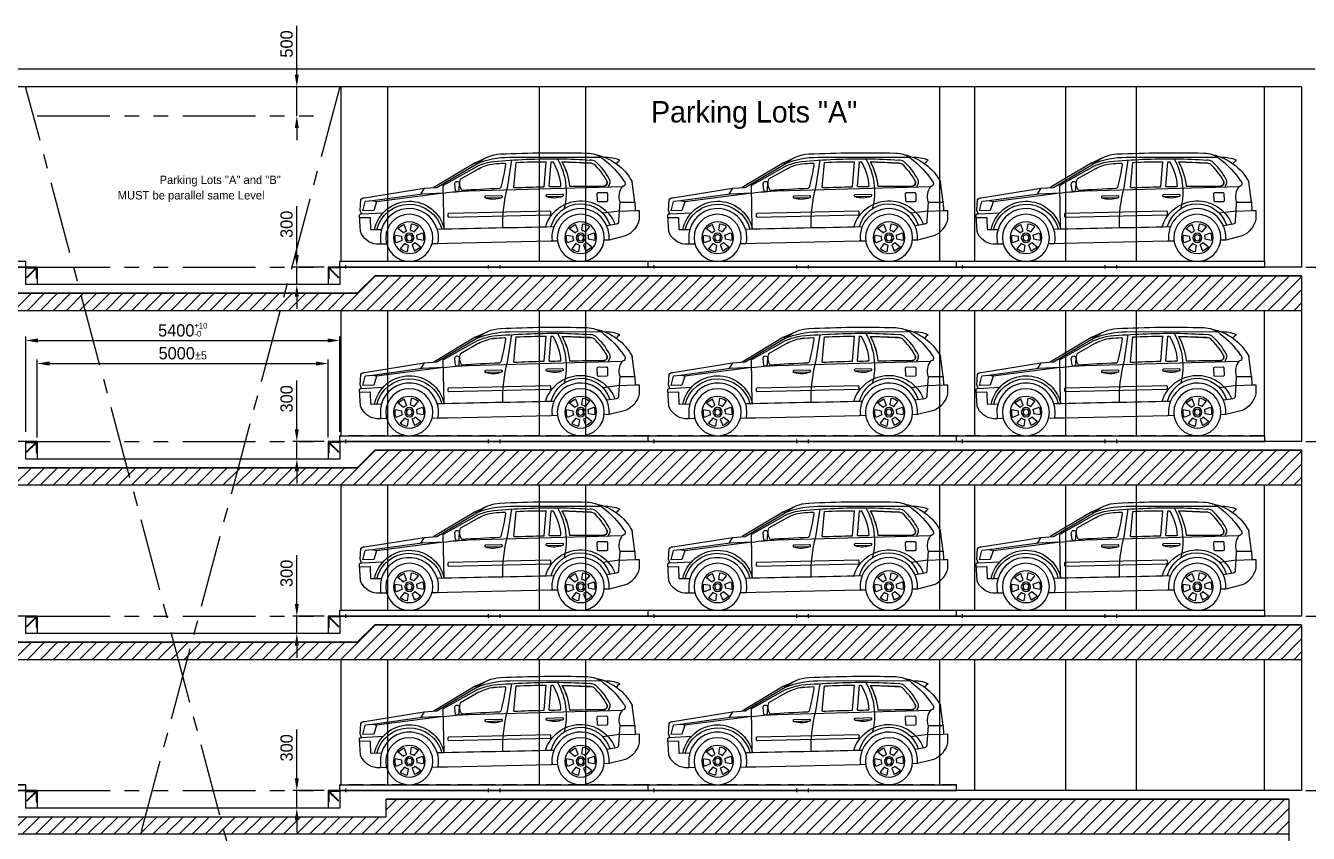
# Model space of a CAD drawing. Header units: millimetres. Extents: x -5 to 1510635, y -6 to 71285.
# Drawn here: x 111096 to 133146, y 24337 to 38222 of the extents above; entities that cross this region are included whole.
import ezdxf

# ---------------------------------------------------------------- set-up
doc = ezdxf.new("R2010")
doc.units = ezdxf.units.MM
doc.header["$LTSCALE"] = 1000
for name, pattern in [('CENTER', [2, 1.25, -0.25, 0.25, -0.25]), ('HIDDEN', [0.375, 0.25, -0.125]), ('PHANTOM', [2.5, 1.25, -0.25, 0.25, -0.25, 0.25, -0.25])]:
    doc.linetypes.add(name, pattern=pattern)
for name, color, linetype in [('1', 1, 'CENTER'), ('2', 42, 'Continuous'), ('3', 3, 'Continuous'), ('MP-1', 1, 'CENTER'), ('MP-2', 42, 'Continuous'), ('MP-3', 3, 'Continuous'), ('MP-4', 4, 'HIDDEN'), ('MP-5', 5, 'PHANTOM'), ('MP-7', 7, 'Continuous'), ('MP-8', 8, 'Continuous')]:
    doc.layers.add(name, color=color, linetype=linetype)
doc.layers.add('G-ANNO-TEXT', color=231, linetype='Continuous', lineweight=9)
doc.styles.add('GHD', font='OUTLINE', dxfattribs={"bigfont": 'GHD'})
doc.styles.add('ROMANS', font='ROMANS.shx')
doc.dimstyles.new('MPS2', dxfattribs={"dimscale": 100, "dimtxt": 3, "dimasz": 3, "dimexe": 1, "dimexo": 1, "dimgap": 1, "dimtad": 1, "dimzin": 12, "dimdsep": 46, "dimtxsty": 'Standard', "dimcen": 1, "dimclrd": 1, "dimclre": 1, "dimclrt": 7, "dimazin": 2, "dimtfac": 1, "dimtmove": 0, "dimatfit": 3, "dimfxl": 1, "dimarcsym": 0})
pattern_1 = [(45, (-816645.08, -299438.3), (-112.253202, 112.253202), [])]

# ---------------------------------------------------------------- blocks, each defined once
blk = doc.blocks.new('31231312')
at = {"layer": 'MP-1'}
for p, q in [((1253731, 253374), (1253731, 253312)), ((1256181, 253374), (1256181, 253312)), ((1256381, 253374), (1256381, 253312))]:
    blk.add_line(p, q, dxfattribs=at)
at = {"layer": 'MP-4'}
for p, q in [((1256281, 253436), (1253631, 253436)), ((1258931, 253436), (1256281, 253436))]:
    blk.add_line(p, q, dxfattribs=at)
at = {"layer": 'MP-7'}
for p, q in [((1253631, 253340), (1253631, 253440)), ((1253631, 253440), (1256281, 253440)), ((1253631, 253340), (1253631, 253440)), ((1256281, 253440), (1258931, 253440)), ((1258931, 253340), (1258931, 253440)), ((1253631, 253346), (1256281, 253346)), ((1253631, 253343), (1256281, 253343)), ((1253631, 253340), (1256281, 253340)), ((1256281, 253346), (1258931, 253346)), ((1256281, 253343), (1258931, 253343)), ((1256281, 253340), (1258931, 253340))]:
    blk.add_line(p, q, dxfattribs=at)
blk = doc.blocks.new('12444423367876')
at = {"layer": 'MP-3', "linetype": 'ByBlock'}
for p, q in [((-200, 0), (0, 0)), ((-200, 0), (-200, -3)), ((0, 0), (0, -200)), ((-188, -15), (-32, -15)), ((-25, -18), (-184, -177)), ((-184, -177), (-177, -184)), ((-18, -25), (-177, -184)), ((-15, -188), (-15, -32)), ((0, -200), (-3, -200))]:
    blk.add_line(p, q, dxfattribs=at)
for centre, radius, start, end in [((-188, -3), 12, 180, 270), ((-32, -32), 17, 0, 90), ((-3, -188), 12, 180, 270)]:
    blk.add_arc(centre, radius, start, end, dxfattribs=at)
blk = doc.blocks.new('suv3')
at = {"layer": 'MP-2', "linetype": 'ByBlock', "lineweight": -2}
for p, q in [((115671, -43595, 0), (115639, -43167, 0)), ((115759, -43597, 0), (115724, -43167, 0)), ((116281, -43612, 0), (116237, -43179, 0)), ((116944, -43184, 0), (116726, -43084, 0)), ((116881, -43288, 0), (117199, -43467, 0)), ((114200, -43860, 0), (114246, -43510, 0)), ((117060, -43668, 0), (114417, -43595, 0)), ((114464, -44015, 0), (114454, -43861, 0)), ((117487, -43706, 0), (118642, -43854, 0)), ((118642, -43854, 0), (118712, -43839, 0)), ((118642, -43854, 0), (118689, -44007, 0)), ((118712, -43839, 0), (118833, -43853, 0)), ((118873, -44011, 0), (118833, -43853, 0)), ((114464, -44015, 0), (114749, -44054, 0)), ((118900, -44063, 0), (118525, -44044, 0)), ((118689, -44007, 0), (118873, -44011, 0)), ((115048, -44373, 0), (114975, -44284, 0)), ((115109, -44346, 0), (115091, -44232, 0)), ((115176, -44353, 0), (115217, -44245, 0)), ((115230, -44392, 0), (115320, -44319, 0)), ((117597, -44324, 0), (115590, -44282, 0)), ((117994, -44373, 0), (117921, -44284, 0)), ((118055, -44346, 0), (118037, -44232, 0)), ((118122, -44353, 0), (118163, -44245, 0)), ((118176, -44392, 0), (118266, -44319, 0)), ((114642, -44514, 0), (114728, -44516, 0)), ((115002, -44494, 0), (114888, -44513, 0)), ((115009, -44428, 0), (114901, -44387, 0)), ((115251, -44519, 0), (115359, -44561, 0)), ((115258, -44453, 0), (115372, -44434, 0)), ((115530, -44531, 0), (115641, -44533, 0)), ((117948, -44494, 0), (117834, -44513, 0)), ((117955, -44428, 0), (117847, -44387, 0)), ((118197, -44519, 0), (118305, -44561, 0)), ((118203, -44453, 0), (118318, -44434, 0)), ((115030, -44555, 0), (114940, -44628, 0)), ((115084, -44594, 0), (115043, -44703, 0)), ((115151, -44601, 0), (115169, -44715, 0)), ((115212, -44574, 0), (115285, -44663, 0)), ((117585, -44577, 0), (117686, -44579, 0)), ((117976, -44555, 0), (117886, -44628, 0)), ((118030, -44594, 0), (117989, -44703, 0)), ((118096, -44601, 0), (118115, -44715, 0)), ((118158, -44574, 0), (118231, -44663, 0)), ((118465, -44582, 0), (118570, -44585, 0))]:
    blk.add_line(p, q, dxfattribs=at)
at = {"layer": 'MP-2', "linetype": 'ByBlock', "lineweight": -2, "elevation": 0}
for points in [[(116510, -43034, 0.01836), (115021, -43018, 0.080137), (114874, -43045, 0.084902), (114737, -43123, 0.076385), (114392, -43489, 0.72501), (114417, -43595, -0.236485), (114460, -43854, -0.168268), (114446, -43860), (114200, -43860), (114193, -44005), (114127, -44004), (114124, -44157, 0.23594), (114359, -44443), (114642, -44514, -0.869001), (115590, -44282, -0.866595)], [(114635, -43472, -0.094188), (114875, -43164, -0.12407), (114966, -43138, -0.12407)], [(114682, -43497, -0.092772), (114906, -43208, -0.115271), (114968, -43191, -82.989729)], [(114779, -43093), (116356, -43096, -0.100483), (116925, -43209, -0.098935)], [(116322, -43139), (116393, -43615, -0.075864), (116474, -44300)], [(117597, -44324, -0.809313), (118574, -44415), (118570, -44585), (118640, -44586, 0.277383), (118917, -44369), (118934, -44091, 0.46696), (118900, -44063), (118921, -44000), (118907, -43824, 0.35293), (118845, -43788), (117820, -43624), (117604, -43608), (116913, -43202, 0.171351), (116510, -43034)], [(117480, -44320), (117496, -43581, 0.276942), (117489, -43569), (116907, -43241)], [(117199, -43467, -0.243717), (117178, -43656, 1.818359)], [(117220, -43522), (117224, -43652, 0.383303), (117252, -43679, 0.240471), (117283, -43664), (117296, -43552, 0.732078), (117220, -43522, 0.79772)], [(114682, -44263), (114515, -44235, -0.509828), (114474, -44177), (114464, -44015), (114193, -44005)], [(118558, -44336), (118724, -44340, 0.414214), (118738, -44327), (118742, -44143, -0.414214), (118755, -44130), (118931, -44134)]]:
    blk.add_lwpolyline(points, format="xyb", dxfattribs=at)
at = {"layer": 'MP-2', "elevation": 0}
blk.add_lwpolyline([(114682, -43497, -0.092772), (114906, -43208, -0.115271), (114968, -43191), (115453, -43170, 0.106947), (115323, -43589), (114853, -43586), (114731, -43586, -0.559116), (114682, -43497, 0.266086)], format="xyb", dxfattribs=at)
at = {"layer": 'MP-2', "linetype": 'ByBlock', "lineweight": -2, "elevation": 0}
for points in [[(116913, -43202), (116944, -43184), (117657, -43612)], [(117820, -43624), (117882, -43725)], [(117487, -43706), (117858, -43722), (118712, -43839)]]:
    blk.add_lwpolyline(points, dxfattribs=at)
for points in [[(114685, -43700), (114834, -43704, -0.414214), (114852, -43723), (114849, -43833, -0.414214), (114830, -43851), (114682, -43848, -0.414214), (114664, -43829), (114666, -43718, -0.414214)], [(115444, -43764), (115708, -43770, 0.414214), (115721, -43757), (115721, -43743, 0.414214), (115708, -43730), (115445, -43724, 0.414214), (115431, -43737), (115431, -43750, 0.414214)], [(116496, -43787), (116760, -43793, 0.414214), (116773, -43780), (116774, -43767, 0.414214), (116761, -43753), (116497, -43747, 0.414214), (116483, -43760), (116483, -43774, 0.414214)], [(115662, -44018), (117398, -44057, -0.414214), (117416, -44076), (117415, -44100, -0.414214), (117396, -44118), (115661, -44079, -0.414214), (115643, -44060), (115643, -44036, -0.414214)], [(115590, -44282, -0.119938), (115623, -44513, 0.436161), (115641, -44533), (117419, -44573), (117585, -44577, -0.128137), (117597, -44324, 0.000172)]]:
    blk.add_lwpolyline(points, format="xyb", close=True, dxfattribs=at)
at = {"layer": 'MP-2', "linetype": 'ByBlock', "lineweight": -2}
for centre, radius in [((115130, -44474, 0), 404), ((118076, -44474, 0), 404), ((115130, -44474, 0), 273), ((118076, -44474, 0), 273), ((115130, -44474, 0), 79.9), ((115130, -44474, 0), 50.8), ((118076, -44474, 0), 79.9), ((118076, -44474, 0), 50.8)]:
    blk.add_circle(centre, radius, dxfattribs=at)
for centre, radius, start, end in [((115052, -43942, 0), 914, 101.1752, 151.8013), ((114695, -43685, 0), 597, 87.313, 112.9815), ((115467, -42224, 0), 1358, 222.2253, 225.8404), ((115728, -54879, 0), 11766, 91.1141, 93.7235), ((115715, -54558, 0), 11392, 91.3181, 93.7601), ((116357, -43679, 0), 1038, 150.7125, 174.9845), ((116531, -43683, 0), 1151, 150.4869, 194.2615), ((116391, -43647, 0), 918, 148.4555, 176.4844), ((115530, -56471, 0), 13356, 85.2855, 90.1301), ((115715, -54558, 0), 11392, 90.3801, 90.5395), ((115715, -54558, 0), 11392, 87.374, 89.9546), ((116440, -43208, 0), 18.5, 86.3426, 187.9256), ((119632, -42764, 0), 3241, 187.9256, 195.0977), ((115715, -54558, 0), 11392, 85.432, 86.3426), ((116550, -43861, 0), 662, 59.9877, 83.7307), ((116459, -44268, 0), 1120, 66.3981, 81.3416), ((114259, -43515, 0), 13.2, 151.6533, 171.8368), ((114739, -43515, 0), 112, 156.5039, 224.5451), ((114734, -43526, 0), 59.9, 150.1993, 267.0403), ((114853, -82389, 0), 38803, 89.3055, 90.1794), ((114853, -82389, 0), 38803, 88.791, 89.0823), ((114853, -82389, 0), 38803, 87.8902, 88.662), ((116521, -43603, 0), 18.5, 195.0977, 267.5373), ((114853, -82389, 0), 38803, 86.5638, 87.5373), ((115130, -44474, 0), 634, 17.3149, 158.3578), ((115584, -43410, 0), 381, 248.4342, 288.9886), ((116636, -43433, 0), 381, 248.4342, 288.9886), ((116830, -48659, 0), 4997, 82.454, 87.3724), ((118075, -44457, 0), 611, 11.1429, 167.1992), ((115131, -44415, 0), 526, 14.6055, 162.2153), ((118076, -44474, 0), 576, 13.632, 164.8345), ((115130, -44474, 0), 245, 99.1937, 129.1937), ((115130, -44474, 0), 245, 39.1937, 69.1937), ((118076, -44474, 0), 245, 99.1937, 129.1937), ((118076, -44474, 0), 245, 39.1937, 69.1937), ((115130, -44474, 0), 245, 159.1937, 189.1937), ((115130, -44474, 0), 129, 159.1937, 189.1937), ((115130, -44474, 0), 129, 99.1937, 129.1937), ((115130, -44474, 0), 129, 39.1937, 69.1937), ((115130, -44474, 0), 129, 339.1937, 9.1937), ((115130, -44474, 0), 245, 339.1937, 9.1937), ((118076, -44474, 0), 245, 159.1937, 189.1937), ((118076, -44474, 0), 129, 159.1937, 189.1937), ((118076, -44474, 0), 129, 99.1937, 129.1937), ((118076, -44474, 0), 129, 39.1937, 69.1937), ((118076, -44474, 0), 129, 339.1937, 9.1937), ((118076, -44474, 0), 245, 339.1937, 9.1937), ((115130, -44474, 0), 245, 219.1937, 249.1937), ((115130, -44474, 0), 129, 219.1937, 249.1937), ((115130, -44474, 0), 129, 279.1937, 309.1937), ((115130, -44474, 0), 245, 279.1937, 309.1937), ((118076, -44474, 0), 245, 219.1937, 249.1937), ((118076, -44474, 0), 129, 219.1937, 249.1937), ((118076, -44474, 0), 129, 279.1937, 309.1937), ((118076, -44474, 0), 245, 279.1937, 309.1937)]:
    blk.add_arc(centre, radius, start, end, dxfattribs=at)
blk = doc.blocks.new('*D606')
at = {"layer": 'DEFPOINTS', "color": 0, "linetype": 'ByBlock', "transparency": 16777216}
for p in [(133031, 28072, 0), (140246, 28072), (133031, 25072, 0)]:
    blk.add_point(p, dxfattribs=at)
at = {"layer": 'MP-8', "color": 1, "linetype": 'ByBlock', "lineweight": -2, "transparency": 16777216}
for p, q in [((133101, 28072), (140316, 28072)), ((140246, 25282), (140246, 27862)), ((133101, 25072), (140316, 25072))]:
    blk.add_line(p, q, dxfattribs=at)
at = {"layer": 'MP-8', "color": 1, "linetype": 'ByBlock', "transparency": 16777216}
for points in [[(140211, 27862), (140281, 27862), (140246, 28072)], [(140211, 25282), (140281, 25282), (140246, 25072)]]:
    blk.add_solid(points, dxfattribs=at)
at = {"layer": 'MP-8', "color": 7, "linetype": 'ByBlock', "transparency": 16777216, "insert": (140071, 26572), "char_height": 210, "attachment_point": 5, "rotation": 90}
blk.add_mtext('3000', dxfattribs=at)
blk = doc.blocks.new('*D607')
at = {"layer": 'DEFPOINTS', "color": 0, "linetype": 'ByBlock', "transparency": 16777216}
for p in [(133031, 31072), (140246, 31072), (133031, 28072, 0)]:
    blk.add_point(p, dxfattribs=at)
at = {"layer": 'MP-8', "color": 1, "linetype": 'ByBlock', "lineweight": -2, "transparency": 16777216}
for p, q in [((133101, 31072), (140316, 31072)), ((140246, 28282), (140246, 30862)), ((133101, 28072), (140316, 28072))]:
    blk.add_line(p, q, dxfattribs=at)
at = {"layer": 'MP-8', "color": 1, "linetype": 'ByBlock', "transparency": 16777216}
for points in [[(140211, 30862), (140281, 30862), (140246, 31072)], [(140211, 28282), (140281, 28282), (140246, 28072)]]:
    blk.add_solid(points, dxfattribs=at)
at = {"layer": 'MP-8', "color": 7, "linetype": 'ByBlock', "transparency": 16777216, "insert": (140071, 29572), "char_height": 210, "attachment_point": 5, "rotation": 90}
blk.add_mtext('3000', dxfattribs=at)
blk = doc.blocks.new('*D608')
at = {"layer": 'DEFPOINTS', "color": 0, "linetype": 'ByBlock', "transparency": 16777216}
for p in [(133031, 34072, 0), (140246, 34072), (133031, 31072, 0)]:
    blk.add_point(p, dxfattribs=at)
at = {"layer": 'MP-8', "color": 1, "linetype": 'ByBlock', "lineweight": -2, "transparency": 16777216}
for p, q in [((133101, 34072), (140316, 34072)), ((140246, 31282), (140246, 33862)), ((133101, 31072), (140316, 31072))]:
    blk.add_line(p, q, dxfattribs=at)
at = {"layer": 'MP-8', "color": 1, "linetype": 'ByBlock', "transparency": 16777216}
for points in [[(140211, 33862), (140281, 33862), (140246, 34072)], [(140211, 31282), (140281, 31282), (140246, 31072)]]:
    blk.add_solid(points, dxfattribs=at)
at = {"layer": 'MP-8', "color": 7, "linetype": 'ByBlock', "transparency": 16777216, "insert": (140071, 32572), "char_height": 210, "attachment_point": 5, "rotation": 90}
blk.add_mtext('3000', dxfattribs=at)
blk = doc.blocks.new('*D609')
at = {"layer": 'DEFPOINTS', "color": 0, "linetype": 'ByBlock', "transparency": 16777216}
for p in [(133260, 37472, 0), (140246, 37472), (133031, 34072, 0)]:
    blk.add_point(p, dxfattribs=at)
at = {"layer": 'MP-8', "color": 1, "linetype": 'ByBlock', "lineweight": -2, "transparency": 16777216}
for p, q in [((133330, 37472), (140316, 37472)), ((140246, 34282), (140246, 37262)), ((133101, 34072), (140316, 34072))]:
    blk.add_line(p, q, dxfattribs=at)
at = {"layer": 'MP-8', "color": 1, "linetype": 'ByBlock', "transparency": 16777216}
for points in [[(140211, 37262), (140281, 37262), (140246, 37472)], [(140211, 34282), (140281, 34282), (140246, 34072)]]:
    blk.add_solid(points, dxfattribs=at)
at = {"layer": 'MP-8', "color": 7, "linetype": 'ByBlock', "transparency": 16777216, "insert": (140071, 35772), "char_height": 210, "attachment_point": 5, "rotation": 90}
blk.add_mtext('3400', dxfattribs=at)
blk = doc.blocks.new('*D610')
at = {"layer": 'DEFPOINTS', "color": 0, "linetype": 'ByBlock', "transparency": 16777216}
for p in [(133260, 37472, 0), (133031, 25072, 0), (140895, 25072)]:
    blk.add_point(p, dxfattribs=at)
at = {"layer": 'MP-8', "color": 1, "linetype": 'ByBlock', "lineweight": -2, "transparency": 16777216}
for p, q in [((133330, 37472), (140965, 37472)), ((140895, 37262), (140895, 25282)), ((133101, 25072), (140965, 25072))]:
    blk.add_line(p, q, dxfattribs=at)
at = {"layer": 'MP-8', "color": 1, "linetype": 'ByBlock', "transparency": 16777216}
for points in [[(140860, 37262), (140930, 37262), (140895, 37472)], [(140860, 25282), (140930, 25282), (140895, 25072)]]:
    blk.add_solid(points, dxfattribs=at)
at = {"layer": 'MP-8', "color": 7, "linetype": 'ByBlock', "transparency": 16777216, "insert": (140720, 31272), "char_height": 210, "attachment_point": 5, "rotation": 90}
blk.add_mtext('SUV', dxfattribs=at)
blk = doc.blocks.new('*D595')
at = {"layer": 'DEFPOINTS', "color": 0, "linetype": 'ByBlock', "transparency": 16777216}
for p in [(115757, 25072), (116296, 25072), (116296, 24772, 0)]:
    blk.add_point(p, dxfattribs=at)
at = {"layer": 'MP-8', "color": 1, "linetype": 'ByBlock', "lineweight": -2, "transparency": 16777216}
for p, q in [((115757, 25282), (115757, 26122)), ((116226, 25072), (115687, 25072)), ((115757, 24772), (115757, 25072)), ((116226, 24772), (115687, 24772)), ((115757, 24562), (115757, 24352))]:
    blk.add_line(p, q, dxfattribs=at)
at = {"layer": 'MP-8', "color": 1, "linetype": 'ByBlock', "transparency": 16777216}
for points in [[(115722, 25282), (115792, 25282), (115757, 25072)], [(115722, 24562), (115792, 24562), (115757, 24772)]]:
    blk.add_solid(points, dxfattribs=at)
at = {"layer": 'MP-8', "color": 7, "linetype": 'ByBlock', "transparency": 16777216, "insert": (115582, 25807), "char_height": 210, "attachment_point": 5, "rotation": 90}
blk.add_mtext('300', dxfattribs=at)
blk = doc.blocks.new('*D596')
at = {"layer": 'DEFPOINTS', "color": 0, "linetype": 'ByBlock', "transparency": 16777216}
for p in [(115757, 28072), (116296, 28072), (116296, 27772)]:
    blk.add_point(p, dxfattribs=at)
at = {"layer": 'MP-8', "color": 1, "linetype": 'ByBlock', "lineweight": -2, "transparency": 16777216}
for p, q in [((115757, 28282), (115757, 29122)), ((116226, 28072), (115687, 28072)), ((115757, 27772), (115757, 28072)), ((116226, 27772), (115687, 27772)), ((115757, 27562), (115757, 27352))]:
    blk.add_line(p, q, dxfattribs=at)
at = {"layer": 'MP-8', "color": 1, "linetype": 'ByBlock', "transparency": 16777216}
for points in [[(115722, 28282), (115792, 28282), (115757, 28072)], [(115722, 27562), (115792, 27562), (115757, 27772)]]:
    blk.add_solid(points, dxfattribs=at)
at = {"layer": 'MP-8', "color": 7, "linetype": 'ByBlock', "transparency": 16777216, "insert": (115582, 28807), "char_height": 210, "attachment_point": 5, "rotation": 90}
blk.add_mtext('300', dxfattribs=at)
blk = doc.blocks.new('*D597')
at = {"layer": 'DEFPOINTS', "color": 0, "linetype": 'ByBlock', "transparency": 16777216}
for p in [(115757, 31072), (116296, 31072), (116296, 30772)]:
    blk.add_point(p, dxfattribs=at)
at = {"layer": 'MP-8', "color": 1, "linetype": 'ByBlock', "lineweight": -2, "transparency": 16777216}
for p, q in [((115757, 31282), (115757, 32122)), ((116226, 31072), (115687, 31072)), ((115757, 30772), (115757, 31072)), ((116226, 30772), (115687, 30772)), ((115757, 30562), (115757, 30352))]:
    blk.add_line(p, q, dxfattribs=at)
at = {"layer": 'MP-8', "color": 1, "linetype": 'ByBlock', "transparency": 16777216}
for points in [[(115722, 31282), (115792, 31282), (115757, 31072)], [(115722, 30562), (115792, 30562), (115757, 30772)]]:
    blk.add_solid(points, dxfattribs=at)
at = {"layer": 'MP-8', "color": 7, "linetype": 'ByBlock', "transparency": 16777216, "insert": (115582, 31807), "char_height": 210, "attachment_point": 5, "rotation": 90}
blk.add_mtext('300', dxfattribs=at)
blk = doc.blocks.new('*D598')
at = {"layer": 'DEFPOINTS', "color": 0, "linetype": 'ByBlock', "transparency": 16777216}
for p in [(115757, 34072), (116296, 34072), (116296, 33772)]:
    blk.add_point(p, dxfattribs=at)
at = {"layer": 'MP-8', "color": 1, "linetype": 'ByBlock', "lineweight": -2, "transparency": 16777216}
for p, q in [((115757, 34282), (115757, 35122)), ((116226, 34072), (115687, 34072)), ((115757, 33772), (115757, 34072)), ((116226, 33772), (115687, 33772)), ((115757, 33562), (115757, 33352))]:
    blk.add_line(p, q, dxfattribs=at)
at = {"layer": 'MP-8', "color": 1, "linetype": 'ByBlock', "transparency": 16777216}
for points in [[(115722, 34282), (115792, 34282), (115757, 34072)], [(115722, 33562), (115792, 33562), (115757, 33772)]]:
    blk.add_solid(points, dxfattribs=at)
at = {"layer": 'MP-8', "color": 7, "linetype": 'ByBlock', "transparency": 16777216, "insert": (115582, 34807), "char_height": 210, "attachment_point": 5, "rotation": 90}
blk.add_mtext('300', dxfattribs=at)
blk = doc.blocks.new('*D599')
at = {"layer": 'DEFPOINTS', "color": 0, "linetype": 'ByBlock', "transparency": 16777216}
for p in [(115757, 37172, 0), (115757, 37172), (115757, 36672, 0)]:
    blk.add_point(p, dxfattribs=at)
at = {"layer": 'MP-8', "color": 1, "linetype": 'ByBlock', "lineweight": -2, "transparency": 16777216}
for p, q in [((115757, 37382), (115757, 38222)), ((115757, 36672), (115757, 37172)), ((115757, 36462), (115757, 36252))]:
    blk.add_line(p, q, dxfattribs=at)
at = {"layer": 'MP-8', "color": 1, "linetype": 'ByBlock', "transparency": 16777216}
for points in [[(115722, 37382), (115792, 37382), (115757, 37172)], [(115722, 36462), (115792, 36462), (115757, 36672)]]:
    blk.add_solid(points, dxfattribs=at)
at = {"layer": 'MP-8', "color": 7, "linetype": 'ByBlock', "transparency": 16777216, "insert": (115582, 37907), "char_height": 210, "attachment_point": 5, "rotation": 90}
blk.add_mtext('500', dxfattribs=at)
blk = doc.blocks.new('*D601')
at = {"layer": 'DEFPOINTS', "color": 0, "linetype": 'ByBlock', "transparency": 16777216}
for p in [(116296, 32414), (111296, 31072), (116296, 31072, 0)]:
    blk.add_point(p, dxfattribs=at)
at = {"layer": 'MP-8', "color": 1, "linetype": 'ByBlock', "lineweight": -2, "transparency": 16777216}
for p, q in [((111296, 31142), (111296, 32484)), ((111506, 32414), (116086, 32414)), ((116296, 31142), (116296, 32484))]:
    blk.add_line(p, q, dxfattribs=at)
at = {"layer": 'MP-8', "color": 1, "linetype": 'ByBlock', "transparency": 16777216}
for points in [[(111506, 32449), (111506, 32379), (111296, 32414)], [(116086, 32449), (116086, 32379), (116296, 32414)]]:
    blk.add_solid(points, dxfattribs=at)
at = {"layer": 'MP-8', "color": 7, "linetype": 'ByBlock', "transparency": 16777216, "insert": (113796, 32589), "char_height": 210, "attachment_point": 5}
blk.add_mtext('5000{\\H0.66667x;%%P5}', dxfattribs=at)
blk = doc.blocks.new('*D625')
at = {"layer": 'DEFPOINTS', "color": 0, "linetype": 'ByBlock', "transparency": 16777216}
for p in [(133260, 37472, 0), (133031, 25072, 0), (141521, 25072)]:
    blk.add_point(p, dxfattribs=at)
at = {"layer": 'MP-8', "color": 1, "linetype": 'ByBlock', "lineweight": -2, "transparency": 16777216}
for p, q in [((133330, 37472), (141591, 37472)), ((141521, 37262), (141521, 25282)), ((133101, 25072), (141591, 25072))]:
    blk.add_line(p, q, dxfattribs=at)
at = {"layer": 'MP-8', "color": 1, "linetype": 'ByBlock', "transparency": 16777216}
for points in [[(141486, 37262), (141556, 37262), (141521, 37472)], [(141486, 25282), (141556, 25282), (141521, 25072)]]:
    blk.add_solid(points, dxfattribs=at)
at = {"layer": 'MP-8', "color": 7, "linetype": 'ByBlock', "transparency": 16777216, "insert": (141346, 31272), "char_height": 210, "attachment_point": 5, "rotation": 90}
blk.add_mtext('12400', dxfattribs=at)
blk = doc.blocks.new('*D626')
at = {"layer": 'DEFPOINTS', "color": 0, "linetype": 'ByBlock', "transparency": 16777216}
for p in [(133031, 25072, 0), (137260, 18622, 0), (141521, 18622)]:
    blk.add_point(p, dxfattribs=at)
at = {"layer": 'MP-8', "color": 1, "linetype": 'ByBlock', "lineweight": -2, "transparency": 16777216}
for p, q in [((133101, 25072), (141591, 25072)), ((141521, 24862), (141521, 18832)), ((137330, 18622), (141591, 18622))]:
    blk.add_line(p, q, dxfattribs=at)
at = {"layer": 'MP-8', "color": 1, "linetype": 'ByBlock', "transparency": 16777216}
for points in [[(141486, 24862), (141556, 24862), (141521, 25072)], [(141486, 18832), (141556, 18832), (141521, 18622)]]:
    blk.add_solid(points, dxfattribs=at)
at = {"layer": 'MP-8', "color": 7, "linetype": 'ByBlock', "transparency": 16777216, "insert": (141346, 21847), "char_height": 210, "attachment_point": 5, "rotation": 90}
blk.add_mtext('6450', dxfattribs=at)
blk = doc.blocks.new('*D623')
at = {"layer": 'DEFPOINTS', "color": 0, "linetype": 'ByBlock', "transparency": 16777216}
for p in [(133260, 37472, 0), (116496, 16922, 0), (142157, 16922)]:
    blk.add_point(p, dxfattribs=at)
at = {"layer": 'MP-8', "color": 1, "linetype": 'ByBlock', "lineweight": -2, "transparency": 16777216}
for p, q in [((133330, 37472), (142227, 37472)), ((142157, 37262), (142157, 17132)), ((116566, 16922), (142227, 16922))]:
    blk.add_line(p, q, dxfattribs=at)
at = {"layer": 'MP-8', "color": 1, "linetype": 'ByBlock', "transparency": 16777216}
for points in [[(142122, 37262), (142192, 37262), (142157, 37472)], [(142122, 17132), (142192, 17132), (142157, 16922)]]:
    blk.add_solid(points, dxfattribs=at)
at = {"layer": 'MP-8', "color": 7, "linetype": 'ByBlock', "transparency": 16777216, "insert": (141982, 27197), "char_height": 210, "attachment_point": 5, "rotation": 90}
blk.add_mtext('20550', dxfattribs=at)
blk = doc.blocks.new('*D616')
at = {"layer": 'DEFPOINTS', "color": 0, "linetype": 'ByBlock', "transparency": 16777216}
for p in [(116496, 32810), (111096, 31172, 0), (116496, 31172, 0)]:
    blk.add_point(p, dxfattribs=at)
at = {"layer": 'MP-8', "color": 1, "linetype": 'ByBlock', "lineweight": -2, "transparency": 16777216}
for p, q in [((111096, 31242), (111096, 32880)), ((116496, 31242), (116496, 32880)), ((111306, 32810), (116286, 32810))]:
    blk.add_line(p, q, dxfattribs=at)
at = {"layer": 'MP-8', "color": 1, "linetype": 'ByBlock', "transparency": 16777216}
for points in [[(111306, 32845), (111306, 32775), (111096, 32810)], [(116286, 32845), (116286, 32775), (116496, 32810)]]:
    blk.add_solid(points, dxfattribs=at)
at = {"layer": 'MP-8', "color": 7, "linetype": 'ByBlock', "transparency": 16777216, "insert": (113796, 32995), "char_height": 210, "attachment_point": 5}
blk.add_mtext('5400{\\H0.46667x;\\S+10^ -0;}', dxfattribs=at)

msp = doc.modelspace()

# ---------------------------------------------------------------- hatches: boundary and pattern name
at = {"layer": 'MP-8', "linetype": 'ByBlock'}
h = msp.add_hatch(dxfattribs=at)
h.set_pattern_fill('ANSI31', color=256, scale=50, style=0)
h.set_pattern_definition([(45, (-816645.08, -293438.3), (-112.253202, 112.253202), [])])
edge = h.paths.add_edge_path()
edge.add_line((133030.805, 33922.359), (133030.805, 33322.359))
edge.add_line((133030.805, 33322.359), (103420.747, 33322.359))
edge.add_line((103420.747, 33322.359), (103420.747, 33922.359))
edge.add_line((103420.747, 33922.359), (110495.36, 33922.359))
edge.add_line((110495.36, 33922.359), (110795.36, 33622.359))
edge.add_line((110795.36, 33622.359), (116795.654, 33622.359))
edge.add_line((116795.654, 33622.359), (117095.36, 33922.359))
edge.add_line((117095.36, 33922.359), (133030.805, 33922.359))
edge.add_line((133030.805, 33922.359), (133030.805, 33322.359))
h = msp.add_hatch(dxfattribs=at)
h.set_pattern_fill('ANSI31', color=256, scale=50, style=0)
h.set_pattern_definition([(45, (-816645.08, -296438.3), (-112.253202, 112.253202), [])])
edge = h.paths.add_edge_path()
edge.add_line((133030.805, 30922.359), (133030.805, 30322.359))
edge.add_line((133030.805, 30322.359), (103420.747, 30322.359))
edge.add_line((103420.747, 30322.359), (103420.747, 30922.359))
edge.add_line((103420.747, 30922.359), (110495.36, 30922.359))
edge.add_line((110495.36, 30922.359), (110795.36, 30622.359))
edge.add_line((110795.36, 30622.359), (116795.654, 30622.359))
edge.add_line((116795.654, 30622.359), (117095.36, 30922.359))
edge.add_line((117095.36, 30922.359), (133030.805, 30922.359))
edge.add_line((133030.805, 30922.359), (133030.805, 30322.359))
h = msp.add_hatch(dxfattribs=at)
h.set_pattern_fill('ANSI31', color=256, scale=50, style=0)
h.set_pattern_definition(pattern_1)
edge = h.paths.add_edge_path()
edge.add_line((133030.805, 27922.359), (133030.805, 27322.359))
edge.add_line((133030.805, 27322.359), (103420.747, 27322.359))
edge.add_line((103420.747, 27322.359), (103420.747, 27922.359))
edge.add_line((103420.747, 27922.359), (110495.36, 27922.359))
edge.add_line((110495.36, 27922.359), (110795.36, 27622.359))
edge.add_line((110795.36, 27622.359), (116795.654, 27622.359))
edge.add_line((116795.654, 27622.359), (117095.36, 27922.359))
edge.add_line((117095.36, 27922.359), (133030.805, 27922.359))
edge.add_line((133030.805, 27922.359), (133030.805, 27322.359))
h = msp.add_hatch(dxfattribs=at)
h.set_pattern_fill('ANSI31', color=256, scale=50, style=0)
h.set_pattern_definition(pattern_1)
edge = h.paths.add_edge_path()
edge.add_line((132810.496, 24922.359), (132810.496, 24322.359))
edge.add_line((132810.496, 24322.359), (104220.747, 24322.359))
edge.add_line((104220.747, 24322.359), (104220.747, 24622.359))
edge.add_line((104220.747, 24622.359), (117295.36, 24622.359))
edge.add_line((117295.36, 24622.359), (117295.36, 24922.359))
edge.add_line((117295.36, 24922.359), (132810.496, 24922.359))
edge.add_line((132810.496, 24922.359), (132810.496, 24322.359))

# ---------------------------------------------------------------- linework, layer by layer
at = {"layer": '1'}
for p, q in [((116495.654, 37172.359), (111095.654, 16922.359, 0)), ((116495.654, 16922.359, 0), (111095.654, 37172.359))]:
    msp.add_line(p, q, dxfattribs=at)
at = {"layer": 'MP-5'}
for p, q in [((111295.36, 36672.359, 0), (116295.36, 36672.359)), ((111295.654, 34072.359), (116295.654, 34072.359, 0)), ((111295.654, 31072.359), (116295.654, 31072.359, 0)), ((111295.654, 28072.359), (116295.654, 28072.359, 0)), ((111295.654, 25072.359), (116295.654, 25072.359, 0))]:
    msp.add_line(p, q, dxfattribs=at)
at = {"layer": 'MP-8', "linetype": 'ByBlock'}
for p, q in [((133260.496, 37472.359, 0), (103320.747, 37472.359, 0)), ((133030.805, 37172.359, 0), (104001.175, 37172.359, 0)), ((133030.805, 37172.359, 0), (133030.805, 34072.359, 0)), ((111295.654, 34072.359, 0), (104001.175, 34072.359, 0)), ((111095.654, 34072.359), (111095.654, 33772.359)), ((111295.654, 34072.359), (111295.654, 33772.359)), ((133030.805, 34072.359, 0), (116295.654, 34072.359, 0)), ((116295.654, 34072.359), (116295.654, 33772.359)), ((116495.654, 34072.359), (116495.654, 33772.359)), ((111295.654, 33772.359, 0), (111095.654, 33772.359, 0)), ((116495.654, 33772.359, 0), (111095.654, 33772.359, 0)), ((116495.654, 33772.359, 0), (116295.654, 33772.359, 0)), ((116795.654, 33622.359), (117095.36, 33922.359)), ((133030.805, 33922.359, 0), (117095.36, 33922.359, 0)), ((133030.805, 33922.359, 0), (133030.805, 31072.359, 0)), ((116795.654, 33622.359, 0), (110795.36, 33622.359, 0)), ((111295.654, 31072.359, 0), (104001.175, 31072.359, 0)), ((111095.654, 31072.359), (111095.654, 30772.359)), ((111295.654, 31072.359), (111295.654, 30772.359)), ((133030.805, 31072.359, 0), (116295.654, 31072.359, 0)), ((116295.654, 31072.359), (116295.654, 30772.359)), ((116495.654, 31072.359), (116495.654, 30772.359)), ((116795.654, 30622.359), (117095.36, 30922.359)), ((133030.805, 30922.359, 0), (117095.36, 30922.359, 0)), ((133030.805, 30922.359, 0), (133030.805, 28072.359, 0)), ((111295.654, 30772.359, 0), (111095.654, 30772.359, 0)), ((116495.654, 30772.359, 0), (111095.654, 30772.359, 0)), ((116495.654, 30772.359, 0), (116295.654, 30772.359, 0)), ((116795.654, 30622.359, 0), (110795.36, 30622.359, 0)), ((111295.654, 28072.359, 0), (104001.175, 28072.359, 0)), ((111095.654, 28072.359), (111095.654, 27772.359)), ((111295.654, 28072.359), (111295.654, 27772.359)), ((133030.805, 28072.359, 0), (116295.654, 28072.359, 0)), ((116295.654, 28072.359), (116295.654, 27772.359)), ((116495.654, 28072.359), (116495.654, 27772.359)), ((116795.654, 27622.359), (117095.36, 27922.359)), ((133030.805, 27922.359, 0), (117095.36, 27922.359, 0)), ((133030.805, 27922.359, 0), (133030.805, 25072.359, 0)), ((116795.654, 27622.359, 0), (110795.36, 27622.359, 0)), ((111295.654, 27772.359, 0), (111095.654, 27772.359, 0)), ((116495.654, 27772.359, 0), (111095.654, 27772.359, 0)), ((116495.654, 27772.359, 0), (116295.654, 27772.359, 0)), ((111295.654, 25072.359, 0), (104001.175, 25072.359, 0)), ((111095.654, 25072.359), (111095.654, 24772.359)), ((111295.654, 25072.359), (111295.654, 24772.359)), ((133030.805, 25072.359, 0), (116295.654, 25072.359, 0)), ((116295.654, 25072.359), (116295.654, 24772.359)), ((116495.654, 25072.359), (116495.654, 24772.359)), ((132810.496, 24922.359, 0), (117295.36, 24922.359, 0)), ((117295.36, 24622.359, 0), (117295.36, 24922.359, 0)), ((132810.496, 24922.359, 0), (132810.496, 18622.359, 0)), ((111295.654, 24772.359, 0), (111095.654, 24772.359, 0)), ((116495.654, 24772.359), (111095.654, 24772.359, 0)), ((116495.654, 24772.359, 0), (116295.654, 24772.359, 0)), ((110495.36, 24622.359, 0), (117095.36, 24622.359))]:
    msp.add_line(p, q, dxfattribs=at)
at = {"layer": 'MP-8', "color": 3, "linetype": 'HIDDEN', "ltscale": 2000}
for p, q in [((116515.654, 37172.359, 0), (116515.654, 34172.359, 0)), ((117315.654, 37172.359, 0), (117315.654, 34172.359, 0)), ((119920.654, 37172.359, 0), (119920.654, 34172.359, 0)), ((120720.654, 37172.359, 0), (120720.654, 34172.359, 0)), ((126805.372, 37172.359), (126805.372, 34172.359)), ((127405.372, 37172.359), (127405.372, 34172.359)), ((128970.372, 37172.359, 0), (128970.372, 34172.359, 0)), ((130185.615, 37172.359, 0), (130185.615, 34172.359, 0)), ((132385.188, 37172.359, 0), (132385.188, 34172.359, 0)), ((116515.654, 33322.359, 0), (116515.654, 31172.359, 0)), ((117315.654, 33322.359, 0), (117315.654, 31172.359, 0)), ((119920.654, 33322.359, 0), (119920.654, 31172.359, 0)), ((120720.654, 33322.359, 0), (120720.654, 31172.359, 0)), ((126805.372, 33322.359), (126805.372, 31172.359)), ((127405.372, 33322.359), (127405.372, 31172.359)), ((128970.372, 33322.359, 0), (128970.372, 31172.359, 0)), ((130185.615, 33322.359, 0), (130185.615, 31172.359, 0)), ((132385.188, 33322.359, 0), (132385.188, 31172.359, 0)), ((116515.654, 30322.359, 0), (116515.654, 28172.359, 0)), ((117315.654, 30322.359, 0), (117315.654, 28172.359, 0)), ((119920.654, 30322.359, 0), (119920.654, 28172.359, 0)), ((120720.654, 30322.359, 0), (120720.654, 28172.359, 0)), ((126805.372, 30322.359), (126805.372, 28172.359)), ((127405.372, 30322.359), (127405.372, 28172.359)), ((128970.372, 30322.359, 0), (128970.372, 28172.359, 0)), ((130185.615, 30322.359, 0), (130185.615, 28172.359, 0)), ((132385.188, 30322.359, 0), (132385.188, 28172.359, 0)), ((116515.654, 27322.359, 0), (116515.654, 25172.359, 0)), ((117315.654, 27322.359, 0), (117315.654, 25172.359, 0)), ((119920.654, 27322.359, 0), (119920.654, 25172.359, 0)), ((120720.654, 27322.359, 0), (120720.654, 25172.359, 0)), ((126805.372, 27322.359), (126805.372, 25172.359)), ((127405.372, 27322.359), (127405.372, 25072.359)), ((128970.372, 27322.359, 0), (128970.372, 25072.359, 0)), ((130185.615, 27322.359, 0), (130185.615, 25072.359, 0)), ((132385.188, 27322.359, 0), (132385.188, 25072.359, 0))]:
    msp.add_line(p, q, dxfattribs=at)
at = {"layer": 'MP-8', "linetype": 'ByBlock', "elevation": 0}
for points in [[(133030.805, 33922.359), (133030.805, 33322.359), (103420.747, 33322.359), (103420.747, 33922.359), (110495.36, 33922.359), (110795.36, 33622.359), (116795.654, 33622.359), (117095.36, 33922.359), (133030.805, 33922.359), (133030.805, 33322.359)], [(133030.805, 30922.359), (133030.805, 30322.359), (103420.747, 30322.359), (103420.747, 30922.359), (110495.36, 30922.359), (110795.36, 30622.359), (116795.654, 30622.359), (117095.36, 30922.359), (133030.805, 30922.359), (133030.805, 30322.359)], [(133030.805, 27922.359), (133030.805, 27322.359), (103420.747, 27322.359), (103420.747, 27922.359), (110495.36, 27922.359), (110795.36, 27622.359), (116795.654, 27622.359), (117095.36, 27922.359), (133030.805, 27922.359), (133030.805, 27322.359)], [(132810.496, 24922.359), (132810.496, 24322.359), (104220.747, 24322.359), (104220.747, 24622.359), (117295.36, 24622.359), (117295.36, 24922.359), (132810.496, 24922.359), (132810.496, 24322.359)]]:
    msp.add_lwpolyline(points, dxfattribs=at)

# ---------------------------------------------------------------- block references
at = {"layer": 'G-ANNO-TEXT', "linetype": 'ByBlock'}
for p in [(111295.654, 34072.359), (111295.654, 31072.359), (111295.654, 28072.359), (111295.654, 25072.359)]:
    msp.add_blockref('12444423367876', p, dxfattribs=at)
at = {"layer": 'G-ANNO-TEXT', "linetype": 'ByBlock', "xscale": -1}
for p in [(116295.654, 34072.359), (116295.654, 31072.359), (116295.654, 28072.359), (116295.654, 25072.359)]:
    msp.add_blockref('12444423367876', p, dxfattribs=at)
at = {"layer": 'MP-4', "linetype": 'ByBlock'}
for p in [(-1147834.862, -219267.202), (-1137134.862, -219267.202), (-1131834.862, -219267.202), (-1126534.862, -219267.202), (-1137134.862, -222267.202, 0), (-1131834.862, -222267.202, 0), (-1126534.862, -222267.202, 0), (-1137134.862, -225267.202, 0), (-1131834.862, -225267.202, 0), (-1126534.862, -225267.202, 0), (-1147834.862, -228267.202), (-1137134.862, -228267.202), (-1131834.862, -228267.202)]:
    msp.add_blockref('31231312', p, dxfattribs=at)
at = {"layer": 'MP-8', "xscale": -1}
for p in [(235767.266, 79050.009, 0), (241067.266, 79050.009, 0), (246367.266, 79050.009, 0), (235767.266, 76050.009, 0), (241067.266, 76050.009, 0), (246367.266, 76050.009, 0), (235767.266, 73050.009, 0), (241067.266, 73050.009, 0), (246367.266, 73050.009, 0), (235767.266, 70050.009, 0), (241067.266, 70050.009, 0)]:
    msp.add_blockref('suv3', p, dxfattribs=at)

# ---------------------------------------------------------------- texts
at = {"layer": '2', "color": 7, "char_height": 144, "attachment_point": 9, "style": 'ROMANS'}
for s, insert in [('{\\fﾱﾼﾸﾲ|b0|i0|c129|p49;Parking Lots "A" and "B"}', (115480.584, 35456.3, 0)), ('{\\fﾱﾼﾸﾲ|b0|i0|c129|p49;MUST be parallel same Level}', (115202.757, 35190.997, 0))]:
    msp.add_mtext(s, dxfattribs=dict(at, insert=insert))
at = {"layer": '3', "style": 'GHD'}
msp.add_text('Parking Lots "A"', height=367.5, dxfattribs=at).set_placement((121846.205, 36557.235, 0))

# ---------------------------------------------------------------- dimensions: what is measured, and where the dimension line sits
at = {"layer": 'MP-8', "linetype": 'ByBlock'}
for base, p1, p2, picture, middle in [((115757.076, 37172.359), (115757.076, 36672.359, 0), (115757.076, 37172.359, 0), '*D599', (115582.076, 37907.359)), ((142156.552, 16922.359), (133260.496, 37472.359, 0), (116495.654, 16922.359, 0), '*D623', (141981.552, 27197.359)), ((140245.97, 37472.359), (133030.805, 34072.359, 0), (133260.496, 37472.359, 0), '*D609', (140070.97, 35772.359)), ((141521.135, 25072.359), (133260.496, 37472.359, 0), (133030.805, 25072.359, 0), '*D625', (141346.135, 31272.359)), ((115757.076, 34072.359), (116295.654, 33772.359), (116295.654, 34072.359), '*D598', (115582.076, 34807.359)), ((140245.97, 34072.359), (133030.805, 31072.359, 0), (133030.805, 34072.359, 0), '*D608', (140070.97, 32572.359)), ((115757.076, 31072.359), (116295.654, 30772.359), (116295.654, 31072.359), '*D597', (115582.076, 31807.359)), ((140245.97, 31072.359), (133030.805, 28072.359, 0), (133030.805, 31072.359), '*D607', (140070.97, 29572.359)), ((115757.076, 28072.359), (116295.654, 27772.359), (116295.654, 28072.359), '*D596', (115582.076, 28807.359)), ((140245.97, 28072.359), (133030.805, 25072.359, 0), (133030.805, 28072.359, 0), '*D606', (140070.97, 26572.359)), ((115757.076, 25072.359), (116295.654, 24772.359, 0), (116295.654, 25072.359), '*D595', (115582.076, 25807.359)), ((141521.135, 18622.359), (133030.805, 25072.359, 0), (137260.496, 18622.359, 0), '*D626', (141346.135, 21847.359))]:
    dim = msp.add_linear_dim(base=base, p1=p1, p2=p2, angle=90, dimstyle='MPS2', override={"dimscale": 70}, dxfattribs=at)
    dim.commit()
    dim.dimension.update_dxf_attribs({"geometry": picture, "text_midpoint": middle})
dim = msp.add_linear_dim(base=(140894.53, 25072.359), p1=(133260.496, 37472.359, 0), p2=(133030.805, 25072.359, 0), angle=90, text='SUV', dimstyle='MPS2', override={"dimscale": 70}, dxfattribs=at)
dim.commit()
dim.dimension.update_dxf_attribs({"geometry": '*D610', "text_midpoint": (140719.53, 31272.359)})
for base, p1, p2, text, picture, middle in [((116495.654, 32810.289), (111095.654, 31172.359, 0), (116495.654, 31172.359, 0), '<>{\\H0.46667x;\\S+10^ -0;}', '*D616', (113795.654, 32994.623)), ((116295.654, 32414.4), (111295.654, 31072.359), (116295.654, 31072.359, 0), '<>{\\H0.66667x;%%P5}', '*D601', (113795.654, 32589.4))]:
    dim = msp.add_linear_dim(base=base, p1=p1, p2=p2, text=text, dimstyle='MPS2', override={"dimscale": 70}, dxfattribs=at)
    dim.commit()
    dim.dimension.update_dxf_attribs({"geometry": picture, "text_midpoint": middle})

doc.saveas('drawing.dxf')
